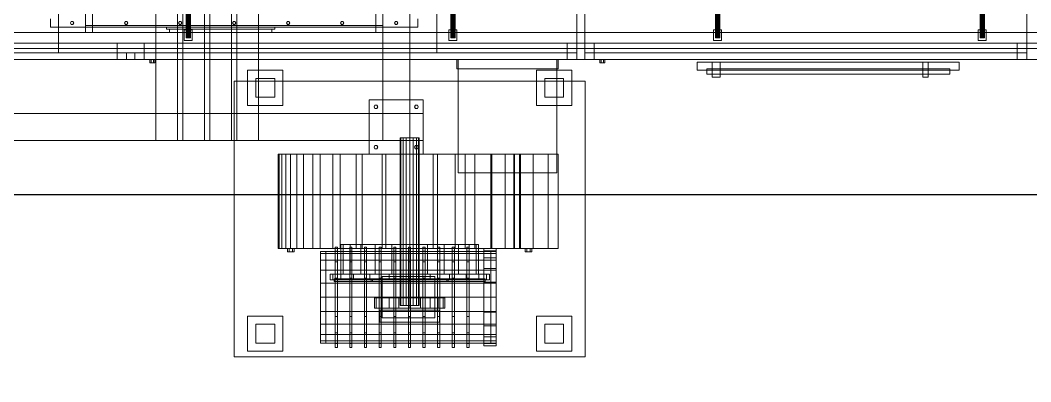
# Model space of a CAD drawing. Header units: millimetres. Extents: x -191664 to 191490, y -197311 to 10263.
# Drawn here: x 2362 to 6105, y -133293 to -131955 of the extents above; entities that cross this region are included whole.
import ezdxf

# ---------------------------------------------------------------- set-up
doc = ezdxf.new("R2010")
doc.units = ezdxf.units.MM
for name, color, linetype, lineweight in [('COTAS_O', 1, 'Continuous', 0), ('DET_secador_superior', 7, 'Continuous', 0), ('R15_COTAS_TRANSPORTE_P', 1, 'Continuous', 0)]:
    doc.layers.add(name, color=color, linetype=linetype, lineweight=lineweight)
doc.dimstyles.new('PLANTA_20', dxfattribs={"dimtxt": 50, "dimasz": 30, "dimexe": 30, "dimexo": 16, "dimgap": 20, "dimtad": 1, "dimtih": 1, "dimtoh": 1, "dimdec": 1, "dimzin": 0, "dimdsep": 46, "dimcen": 0.09, "dimadec": 0, "dimazin": 0, "dimtfac": 1, "dimtdec": 4, "dimtofl": 0, "dimtmove": 0, "dimatfit": 3, "dimfxl": 1, "dimtolj": 1, "dimtzin": 0, "dimarcsym": 0})

# ---------------------------------------------------------------- blocks, each defined once
blk = doc.blocks.new('*D93')
at = {"layer": 'COTAS_O', "color": 0, "lineweight": -2, "transparency": 16777216}
for p, q in [((1104.7, -132116), (1104.7, -132630)), ((21104.7, -132116), (21104.7, -132630)), ((1134.7, -132600), (21074.7, -132600))]:
    blk.add_line(p, q, dxfattribs=at)
at = {"layer": 'COTAS_O', "color": 0, "transparency": 16777216}
for points in [[(1134.7, -132595), (1134.7, -132605), (1104.7, -132600)], [(21074.7, -132595), (21074.7, -132605), (21104.7, -132600)]]:
    blk.add_solid(points, dxfattribs=at)
at = {"layer": 'Defpoints', "color": 0, "transparency": 16777216}
for p in [(1104.7, -132100), (21104.7, -132100), (21104.7, -132600)]:
    blk.add_point(p, dxfattribs=at)
blk = doc.blocks.new('*D133')
at = {"layer": 'Defpoints', "color": 0, "transparency": 16777216}
for p in [(439.7, -194148), (217.9, -194406.1), (-500, -194490), (-500, -194490), (500, -194490)]:
    blk.add_point(p, dxfattribs=at)
at = {"layer": 'R15_COTAS_TRANSPORTE_P', "color": 0, "lineweight": -2, "transparency": 16777216}
blk.add_arc((-500, -194490), 722.8, 2.3783, 17.6217, dxfattribs=at)
at = {"layer": 'R15_COTAS_TRANSPORTE_P', "color": 0, "transparency": 16777216}
for points in [[(184.1, -194272.8), (193.6, -194269.6), (179.2, -194242.8)], [(227.1, -194459.9), (217.2, -194460.1), (222.8, -194490)]]:
    blk.add_solid(points, dxfattribs=at)

msp = doc.modelspace()

# ---------------------------------------------------------------- linework, layer by layer
at = {"layer": 'DET_secador_superior', "color": 253, "true_color": 0xa6b3ba}
for p, q in [((2864.71, -132400), (2864.71, -129000)), ((2944.71, -129000), (2944.71, -132400)), ((2964.71, -132400), (2964.71, -129000)), ((3044.71, -129000), (3044.71, -132400)), ((3064.71, -132400), (3064.71, -129000)), ((3144.71, -129000), (3144.71, -132400)), ((3164.71, -132400), (3164.71, -129000)), ((3244.71, -129000), (3244.71, -132400)), ((3704.71, -132400), (3704.71, -129000)), ((3804.71, -129000), (3804.71, -132400)), ((2604.71, -132000), (2604.71, -129400)), ((2629.71, -129400), (2629.71, -132000)), ((3679.71, -132000), (3679.71, -129400)), ((3704.71, -129400), (3704.71, -132000)), ((2604.71, -132000), (2604.71, -131975)), ((2604.71, -131975), (3704.71, -131975)), ((3704.71, -131975), (3704.71, -132000)), ((3704.71, -132000), (2604.71, -132000)), ((2629.71, -132000), (2604.71, -132000)), ((3704.71, -132000), (3679.71, -132000)), ((3654.71, -132450), (3654.71, -132250)), ((3654.71, -132250), (3854.71, -132250)), ((3854.71, -132250), (3854.71, -132450)), ((354.71, -132300), (3854.71, -132300)), ((3704.71, -132400), (3704.71, -132300)), ((3704.71, -132300), (3804.71, -132300)), ((3804.71, -132300), (3804.71, -132400)), ((3854.71, -132300), (3854.71, -132400)), ((3854.71, -132400), (354.71, -132400)), ((2944.71, -132400), (2864.71, -132400)), ((3044.71, -132400), (2964.71, -132400)), ((3144.71, -132400), (3064.71, -132400)), ((3244.71, -132400), (3164.71, -132400)), ((3804.71, -132400), (3704.71, -132400)), ((3854.71, -132450), (3654.71, -132450))]:
    msp.add_line(p, q, dxfattribs=at)
at = {"layer": 'DET_secador_superior', "color": 253, "true_color": 0xaab5b9}
for p, q in [((2504.71, -129325), (2504.71, -132075)), ((2504.71, -132075), (1119.71, -132075))]:
    msp.add_line(p, q, dxfattribs=at)
at = {"layer": 'DET_secador_superior', "color": 9, "true_color": 0xb8c6c1}
for p, q in [((3904.71, -132075), (3904.71, -129325)), ((4423.05, -129325), (4423.05, -132075)), ((4453.05, -132075), (4453.05, -129325)), ((6089.71, -129325), (6089.71, -132075)), ((2504.71, -132075), (2504.71, -131950)), ((3904.71, -131950), (3904.71, -132075)), ((20854.71, -132100), (1104.71, -132100)), ((3904.71, -132075), (2504.71, -132075)), ((4423.05, -132075), (3904.71, -132075)), ((4904.71, -132155), (4904.71, -132135)), ((4904.71, -132135), (5804.71, -132135)), ((5804.71, -132135), (5804.71, -132155)), ((5804.71, -132155), (4904.71, -132155))]:
    msp.add_line(p, q, dxfattribs=at)
at = {"layer": 'DET_secador_superior', "color": 253, "true_color": 0xa4b0b5}
for p, q in [((2976.71, -129380), (2976.71, -132020)), ((2976.98, -129380), (2976.98, -132020)), ((2977.78, -129380), (2977.78, -132020)), ((2979.06, -129380), (2979.06, -132020)), ((2980.71, -129380), (2980.71, -132020)), ((2982.64, -129380), (2982.64, -132020)), ((2984.71, -129380), (2984.71, -132020)), ((2986.78, -129380), (2986.78, -132020)), ((2988.71, -129380), (2988.71, -132020)), ((2990.37, -129380), (2990.37, -132020)), ((2991.64, -129380), (2991.64, -132020)), ((2992.44, -129380), (2992.44, -132020)), ((2992.71, -132020), (2992.71, -129380)), ((3956.71, -129380), (3956.71, -132020)), ((3956.98, -129380), (3956.98, -132020)), ((3957.78, -129380), (3957.78, -132020)), ((3959.06, -129380), (3959.06, -132020)), ((3960.71, -129380), (3960.71, -132020)), ((3962.64, -129380), (3962.64, -132020)), ((3964.71, -129380), (3964.71, -132020)), ((3966.78, -129380), (3966.78, -132020)), ((3968.71, -129380), (3968.71, -132020)), ((3970.37, -129380), (3970.37, -132020)), ((3971.64, -129380), (3971.64, -132020)), ((3972.44, -129380), (3972.44, -132020)), ((3972.71, -132020), (3972.71, -129380)), ((4936.71, -129380), (4936.71, -132020)), ((4936.98, -129380), (4936.98, -132020)), ((4937.78, -129380), (4937.78, -132020)), ((4939.06, -129380), (4939.06, -132020)), ((4940.71, -129380), (4940.71, -132020)), ((4942.64, -129380), (4942.64, -132020)), ((4944.71, -129380), (4944.71, -132020)), ((4946.78, -129380), (4946.78, -132020)), ((4948.71, -129380), (4948.71, -132020)), ((4950.37, -129380), (4950.37, -132020)), ((4951.64, -129380), (4951.64, -132020)), ((4952.44, -129380), (4952.44, -132020)), ((4952.71, -132020), (4952.71, -129380)), ((5916.71, -129380), (5916.71, -132020)), ((5916.98, -129380), (5916.98, -132020)), ((5917.78, -129380), (5917.78, -132020)), ((5919.06, -129380), (5919.06, -132020)), ((5920.71, -129380), (5920.71, -132020)), ((5922.64, -129380), (5922.64, -132020)), ((5924.71, -129380), (5924.71, -132020)), ((5926.78, -129380), (5926.78, -132020)), ((5928.71, -129380), (5928.71, -132020)), ((5930.37, -129380), (5930.37, -132020)), ((5931.64, -129380), (5931.64, -132020)), ((5932.44, -129380), (5932.44, -132020)), ((5932.71, -132020), (5932.71, -129380)), ((2976.98, -132020), (2976.71, -132020)), ((2977.78, -132020), (2976.98, -132020)), ((2979.06, -132020), (2977.78, -132020)), ((2980.71, -132020), (2979.06, -132020)), ((2982.64, -132020), (2980.71, -132020)), ((2984.71, -132020), (2982.64, -132020)), ((2986.78, -132020), (2984.71, -132020)), ((2988.71, -132020), (2986.78, -132020)), ((2990.37, -132020), (2988.71, -132020)), ((2991.64, -132020), (2990.37, -132020)), ((2992.44, -132020), (2991.64, -132020)), ((2992.71, -132020), (2992.44, -132020)), ((3956.98, -132020), (3956.71, -132020)), ((3957.78, -132020), (3956.98, -132020)), ((3959.06, -132020), (3957.78, -132020)), ((3960.71, -132020), (3959.06, -132020)), ((3962.64, -132020), (3960.71, -132020)), ((3964.71, -132020), (3962.64, -132020)), ((3966.78, -132020), (3964.71, -132020)), ((3968.71, -132020), (3966.78, -132020)), ((3970.37, -132020), (3968.71, -132020)), ((3971.64, -132020), (3970.37, -132020)), ((3972.44, -132020), (3971.64, -132020)), ((3972.71, -132020), (3972.44, -132020)), ((4936.98, -132020), (4936.71, -132020)), ((4937.78, -132020), (4936.98, -132020)), ((4939.06, -132020), (4937.78, -132020)), ((4940.71, -132020), (4939.06, -132020)), ((4942.64, -132020), (4940.71, -132020)), ((4944.71, -132020), (4942.64, -132020)), ((4946.78, -132020), (4944.71, -132020)), ((4948.71, -132020), (4946.78, -132020)), ((4950.37, -132020), (4948.71, -132020)), ((4951.64, -132020), (4950.37, -132020)), ((4952.44, -132020), (4951.64, -132020)), ((4952.71, -132020), (4952.44, -132020)), ((5916.98, -132020), (5916.71, -132020)), ((5917.78, -132020), (5916.98, -132020)), ((5919.06, -132020), (5917.78, -132020)), ((5920.71, -132020), (5919.06, -132020)), ((5922.64, -132020), (5920.71, -132020)), ((5924.71, -132020), (5922.64, -132020)), ((5926.78, -132020), (5924.71, -132020)), ((5928.71, -132020), (5926.78, -132020)), ((5930.37, -132020), (5928.71, -132020)), ((5931.64, -132020), (5930.37, -132020)), ((5932.44, -132020), (5931.64, -132020)), ((5932.71, -132020), (5932.44, -132020))]:
    msp.add_line(p, q, dxfattribs=at)
at = {"layer": 'DET_secador_superior', "color": 8, "true_color": 0x617680}
for p, q in [((2474.71, -131980), (2474.71, -131950)), ((3834.71, -131950), (3834.71, -131980)), ((3834.71, -131980), (2474.71, -131980)), ((2904.71, -131988), (2904.71, -131980)), ((2904.71, -131980), (3304.71, -131980)), ((3304.71, -131988), (2904.71, -131988)), ((2969.71, -132030), (2969.71, -131990)), ((2969.71, -131990), (2999.71, -131990)), ((2999.71, -131990), (2999.71, -132030)), ((3304.71, -131980), (3304.71, -131988)), ((3949.71, -132030), (3949.71, -131990)), ((3949.71, -131990), (3979.71, -131990)), ((3979.71, -131990), (3979.71, -132030)), ((4929.71, -132030), (4929.71, -131990)), ((4929.71, -131990), (4959.71, -131990)), ((4959.71, -131990), (4959.71, -132030)), ((5909.71, -132030), (5909.71, -131990)), ((5909.71, -131990), (5939.71, -131990)), ((5939.71, -131990), (5939.71, -132030)), ((1454.71, -132000), (20754.71, -132000)), ((20754.71, -132040), (1454.71, -132040)), ((2999.71, -132030), (2969.71, -132030)), ((3979.71, -132030), (3949.71, -132030)), ((4959.71, -132030), (4929.71, -132030)), ((5939.71, -132030), (5909.71, -132030))]:
    msp.add_line(p, q, dxfattribs=at)
at = {"layer": 'DET_secador_superior', "color": 9, "true_color": 0xbcc6c9}
for p, q in [((2548.71, -131965), (2551.71, -131959.8)), ((2551.71, -131970.2), (2548.71, -131965)), ((2551.71, -131959.8), (2557.71, -131959.8)), ((2557.71, -131970.2), (2551.71, -131970.2)), ((2557.71, -131959.8), (2560.71, -131965)), ((2560.71, -131965), (2557.71, -131970.2)), ((2748.71, -131965), (2751.71, -131959.8)), ((2751.71, -131970.2), (2748.71, -131965)), ((2751.71, -131959.8), (2757.71, -131959.8)), ((2757.71, -131970.2), (2751.71, -131970.2)), ((2757.71, -131959.8), (2760.71, -131965)), ((2760.71, -131965), (2757.71, -131970.2)), ((2948.71, -131965), (2951.71, -131959.8)), ((2951.71, -131970.2), (2948.71, -131965)), ((2951.71, -131959.8), (2957.71, -131959.8)), ((2957.71, -131970.2), (2951.71, -131970.2)), ((2957.71, -131959.8), (2960.71, -131965)), ((2960.71, -131965), (2957.71, -131970.2)), ((3148.71, -131965), (3151.71, -131959.8)), ((3151.71, -131970.2), (3148.71, -131965)), ((3151.71, -131959.8), (3157.71, -131959.8)), ((3157.71, -131970.2), (3151.71, -131970.2)), ((3157.71, -131959.8), (3160.71, -131965)), ((3160.71, -131965), (3157.71, -131970.2)), ((3348.71, -131965), (3351.71, -131959.8)), ((3351.71, -131970.2), (3348.71, -131965)), ((3351.71, -131959.8), (3357.71, -131959.8)), ((3357.71, -131970.2), (3351.71, -131970.2)), ((3357.71, -131959.8), (3360.71, -131965)), ((3360.71, -131965), (3357.71, -131970.2)), ((3548.71, -131965), (3551.71, -131959.8)), ((3551.71, -131970.2), (3548.71, -131965)), ((3551.71, -131959.8), (3557.71, -131959.8)), ((3557.71, -131970.2), (3551.71, -131970.2)), ((3557.71, -131959.8), (3560.71, -131965)), ((3560.71, -131965), (3557.71, -131970.2)), ((3748.71, -131965), (3751.71, -131959.8)), ((3751.71, -131970.2), (3748.71, -131965)), ((3751.71, -131959.8), (3757.71, -131959.8)), ((3757.71, -131970.2), (3751.71, -131970.2)), ((3757.71, -131959.8), (3760.71, -131965)), ((3760.71, -131965), (3757.71, -131970.2))]:
    msp.add_line(p, q, dxfattribs=at)
at = {"layer": 'DET_secador_superior', "color": 252, "true_color": 0x7d929d}
for p, q in [((2914.71, -132000), (2914.71, -131988)), ((2914.71, -131988), (3294.71, -131988)), ((3294.71, -131988), (3294.71, -132000)), ((3294.71, -132000), (2914.71, -132000))]:
    msp.add_line(p, q, dxfattribs=at)
at = {"layer": 'DET_secador_superior', "color": 251, "true_color": 0x536a64}
for p, q in [((1104.71, -132040), (21104.71, -132040)), ((1104.71, -132060), (21104.71, -132060)), ((2721.38, -132100), (2721.38, -132040)), ((2721.38, -132040), (2821.38, -132040)), ((2821.38, -132040), (2821.38, -132100)), ((4388.05, -132100), (4388.05, -132040)), ((4388.05, -132040), (4488.05, -132040)), ((4488.05, -132040), (4488.05, -132100)), ((6054.71, -132100), (6054.71, -132040)), ((6054.71, -132040), (6154.71, -132040)), ((21104.71, -132100), (1104.71, -132100)), ((2821.38, -132100), (2721.38, -132100)), ((4488.05, -132100), (4388.05, -132100)), ((6154.71, -132100), (6054.71, -132100)), ((4869.71, -132140), (4869.71, -132110)), ((4869.71, -132110), (5839.71, -132110)), ((5839.71, -132140), (4869.71, -132140)), ((5839.71, -132110), (5839.71, -132140)), ((3234.71, -132240), (3234.71, -132170)), ((3234.71, -132170), (3304.71, -132170)), ((3304.71, -132170), (3304.71, -132240)), ((4304.71, -132240), (4304.71, -132170)), ((4304.71, -132170), (4374.71, -132170)), ((4374.71, -132170), (4374.71, -132240)), ((3154.71, -133200), (3154.71, -132180)), ((3154.71, -132180), (4454.71, -132180)), ((4454.71, -132180), (4454.71, -133200)), ((3304.71, -132240), (3234.71, -132240)), ((4374.71, -132240), (4304.71, -132240)), ((3331.4, -132450), (3317.29, -132450)), ((3317.29, -132450), (3321.91, -132450)), ((3317.29, -132800), (3317.29, -132450)), ((3321.91, -132450), (3345.45, -132450)), ((3321.91, -132800), (3321.91, -132450)), ((3363.34, -132450), (3331.4, -132450)), ((3331.4, -132800), (3331.4, -132450)), ((3345.45, -132450), (3387.37, -132450)), ((3345.45, -132800), (3345.45, -132450)), ((3411.51, -132450), (3363.34, -132450)), ((3363.34, -132800), (3363.34, -132450)), ((3387.37, -132450), (3446.37, -132450)), ((3387.37, -132800), (3387.37, -132450)), ((3473.74, -132450), (3411.51, -132450)), ((3411.51, -132800), (3411.51, -132450)), ((3446.37, -132450), (3520.48, -132450)), ((3446.37, -132800), (3446.37, -132450)), ((3547.36, -132450), (3473.74, -132450)), ((3473.74, -132800), (3473.74, -132450)), ((3520.48, -132450), (3607.07, -132450)), ((3520.48, -132800), (3520.48, -132450)), ((3629.29, -132450), (3547.36, -132450)), ((3547.36, -132800), (3547.36, -132450)), ((3607.07, -132450), (3703.01, -132450)), ((3607.07, -132800), (3607.07, -132450)), ((3716.23, -132450), (3629.29, -132450)), ((3629.29, -132800), (3629.29, -132450)), ((3703.01, -132450), (3804.71, -132450)), ((3703.01, -132800), (3703.01, -132450)), ((3804.71, -132450), (3716.23, -132450)), ((3716.23, -132800), (3716.23, -132450)), ((3891.31, -132450), (3804.71, -132450)), ((3804.71, -132450), (3908.3, -132450)), ((3804.71, -132800), (3804.71, -132450)), ((3972.72, -132450), (3891.31, -132450)), ((3891.31, -132800), (3891.31, -132450)), ((3908.3, -132450), (4009.76, -132450)), ((3908.3, -132800), (3908.3, -132450)), ((4045.94, -132450), (3972.72, -132450)), ((3972.72, -132800), (3972.72, -132450)), ((4009.76, -132450), (4105.08, -132450)), ((4009.76, -132800), (4009.76, -132450)), ((4108.31, -132450), (4045.94, -132450)), ((4045.94, -132800), (4045.94, -132450)), ((4105.08, -132450), (4190.43, -132450)), ((4105.08, -132800), (4105.08, -132450)), ((4157.68, -132450), (4108.31, -132450)), ((4108.31, -132800), (4108.31, -132450)), ((4192.44, -132450), (4157.68, -132450)), ((4157.68, -132800), (4157.68, -132450)), ((4190.43, -132450), (4262.29, -132450)), ((4190.43, -132800), (4190.43, -132450)), ((4211.58, -132450), (4192.44, -132450)), ((4192.44, -132800), (4192.44, -132450)), ((4214.71, -132450), (4211.58, -132450)), ((4211.58, -132800), (4211.58, -132450)), ((4353.95, -132450), (4214.71, -132450)), ((4214.71, -132450), (4214.71, -132800)), ((4262.29, -132450), (4317.61, -132450)), ((4262.29, -132800), (4262.29, -132450)), ((4317.61, -132450), (4353.95, -132450)), ((4317.61, -132800), (4317.61, -132450)), ((4353.95, -132800), (4353.95, -132450)), ((3321.91, -132800), (3317.29, -132800)), ((3317.29, -132800), (3331.4, -132800)), ((3345.45, -132800), (3321.91, -132800)), ((3331.4, -132800), (3363.34, -132800)), ((3387.37, -132800), (3345.45, -132800)), ((3363.34, -132800), (3411.51, -132800)), ((3446.37, -132800), (3387.37, -132800)), ((3411.51, -132800), (3473.74, -132800)), ((3520.48, -132800), (3446.37, -132800)), ((3473.74, -132800), (3547.36, -132800)), ((3494.71, -133150), (3494.71, -132810)), ((3494.71, -132810), (4104.71, -132810)), ((3607.07, -132800), (3520.48, -132800)), ((3547.36, -132800), (3629.29, -132800)), ((3703.01, -132800), (3607.07, -132800)), ((3629.29, -132800), (3716.23, -132800)), ((3804.71, -132800), (3703.01, -132800)), ((3716.23, -132800), (3804.71, -132800)), ((3908.3, -132800), (3804.71, -132800)), ((3804.71, -132800), (3891.31, -132800)), ((3891.31, -132800), (3972.72, -132800)), ((4009.76, -132800), (3908.3, -132800)), ((3972.72, -132800), (4045.94, -132800)), ((4105.08, -132800), (4009.76, -132800)), ((4045.94, -132800), (4108.31, -132800)), ((4104.71, -132810), (4104.71, -133150)), ((4190.43, -132800), (4105.08, -132800)), ((4108.31, -132800), (4157.68, -132800)), ((4157.68, -132800), (4192.44, -132800)), ((4262.29, -132800), (4190.43, -132800)), ((4192.44, -132800), (4211.58, -132800)), ((4211.58, -132800), (4214.71, -132800)), ((4214.71, -132800), (4353.95, -132800)), ((4317.61, -132800), (4262.29, -132800)), ((4353.95, -132800), (4317.61, -132800)), ((3234.71, -133150), (3234.71, -133080)), ((3234.71, -133080), (3304.71, -133080)), ((3304.71, -133080), (3304.71, -133150)), ((4304.71, -133150), (4304.71, -133080)), ((4304.71, -133080), (4374.71, -133080)), ((4374.71, -133080), (4374.71, -133150)), ((3304.71, -133150), (3234.71, -133150)), ((4104.71, -133150), (3494.71, -133150)), ((4374.71, -133150), (4304.71, -133150)), ((4454.71, -133200), (3154.71, -133200))]:
    msp.add_line(p, q, dxfattribs=at)
at = {"layer": 'DET_secador_superior', "color": 254, "true_color": 0xd8e0dc}
for p, q in [((1119.71, -132075), (2756.38, -132075)), ((2756.38, -132100), (1119.71, -132100)), ((2756.38, -132075), (2756.38, -132100)), ((2786.38, -132100), (2786.38, -132075)), ((2786.38, -132075), (4423.05, -132075)), ((4423.05, -132100), (2786.38, -132100)), ((3984.71, -132520), (3984.71, -132100)), ((3984.71, -132100), (4349.71, -132100)), ((4349.71, -132100), (4349.71, -132520)), ((4423.05, -132075), (4423.05, -132100)), ((4453.05, -132100), (4453.05, -132075)), ((4453.05, -132075), (6089.71, -132075)), ((6089.71, -132100), (4453.05, -132100)), ((6089.71, -132075), (6089.71, -132100)), ((4349.71, -132520), (3984.71, -132520))]:
    msp.add_line(p, q, dxfattribs=at)
at = {"layer": 'DET_secador_superior', "color": 43, "true_color": 0xe7bf45}
for p, q in [((2846.88, -132100), (2842.38, -132100)), ((2842.38, -132112), (2842.38, -132100)), ((2855.88, -132100), (2846.88, -132100)), ((2846.88, -132112), (2846.88, -132100)), ((2860.38, -132100), (2855.88, -132100)), ((2855.88, -132112), (2855.88, -132100)), ((2860.38, -132100), (2860.38, -132112)), ((4513.55, -132100), (4509.05, -132100)), ((4509.05, -132112), (4509.05, -132100)), ((4522.55, -132100), (4513.55, -132100)), ((4513.55, -132112), (4513.55, -132100)), ((4527.05, -132100), (4522.55, -132100)), ((4522.55, -132112), (4522.55, -132100)), ((4527.05, -132100), (4527.05, -132112)), ((2846.88, -132112), (2842.38, -132112)), ((2855.88, -132112), (2846.88, -132112)), ((2855.88, -132112), (2860.38, -132112)), ((4513.55, -132112), (4509.05, -132112)), ((4522.55, -132112), (4513.55, -132112)), ((4522.55, -132112), (4527.05, -132112)), ((3772.38, -132390), (3769.71, -132390)), ((3769.71, -133010), (3769.71, -132390)), ((3779.96, -132390), (3772.38, -132390)), ((3772.38, -133010), (3772.38, -132390)), ((3791.32, -132390), (3779.96, -132390)), ((3779.96, -133010), (3779.96, -132390)), ((3804.71, -132390), (3791.32, -132390)), ((3791.32, -133010), (3791.32, -132390)), ((3818.11, -132390), (3804.71, -132390)), ((3804.71, -133010), (3804.71, -132390)), ((3829.46, -132390), (3818.11, -132390)), ((3818.11, -133010), (3818.11, -132390)), ((3837.05, -132390), (3829.46, -132390)), ((3829.46, -133010), (3829.46, -132390)), ((3839.71, -132390), (3837.05, -132390)), ((3837.05, -133010), (3837.05, -132390)), ((3839.71, -132390), (3839.71, -133010)), ((3358.71, -132800), (3352.71, -132800)), ((3352.71, -132812), (3352.71, -132800)), ((3358.71, -132812), (3352.71, -132812)), ((3370.71, -132800), (3358.71, -132800)), ((3358.71, -132812), (3358.71, -132800)), ((3370.71, -132812), (3358.71, -132812)), ((3376.71, -132800), (3370.71, -132800)), ((3370.71, -132812), (3370.71, -132800)), ((3370.71, -132812), (3376.71, -132812)), ((3376.71, -132800), (3376.71, -132812)), ((4238.71, -132800), (4232.71, -132800)), ((4232.71, -132812), (4232.71, -132800)), ((4238.71, -132812), (4232.71, -132812)), ((4250.71, -132800), (4238.71, -132800)), ((4238.71, -132812), (4238.71, -132800)), ((4250.71, -132812), (4238.71, -132812)), ((4256.71, -132800), (4250.71, -132800)), ((4250.71, -132812), (4250.71, -132800)), ((4250.71, -132812), (4256.71, -132812)), ((4256.71, -132800), (4256.71, -132812)), ((3772.38, -133010), (3769.71, -133010)), ((3779.96, -133010), (3772.38, -133010)), ((3791.32, -133010), (3779.96, -133010)), ((3804.71, -133010), (3791.32, -133010)), ((3818.11, -133010), (3804.71, -133010)), ((3829.46, -133010), (3818.11, -133010)), ((3837.05, -133010), (3829.46, -133010)), ((3837.05, -133010), (3839.71, -133010))]:
    msp.add_line(p, q, dxfattribs=at)
at = {"layer": 'DET_secador_superior', "color": 252, "true_color": 0x798e91}
for p, q in [((3979.71, -132135), (3979.71, -132100)), ((3979.71, -132100), (4354.71, -132100)), ((4354.71, -132100), (4354.71, -132135)), ((3204.71, -132270), (3204.71, -132140)), ((3204.71, -132140), (3334.71, -132140)), ((3334.71, -132140), (3334.71, -132270)), ((4354.71, -132135), (3979.71, -132135)), ((4274.71, -132270), (4274.71, -132140)), ((4274.71, -132140), (4404.71, -132140)), ((4404.71, -132140), (4404.71, -132270)), ((4924.71, -132165), (4924.71, -132110)), ((4924.71, -132110), (4954.71, -132110)), ((4954.71, -132110), (4954.71, -132165)), ((4954.71, -132165), (4924.71, -132165)), ((3334.71, -132270), (3204.71, -132270)), ((4404.71, -132270), (4274.71, -132270)), ((3558.4, -132785), (3549.71, -132785)), ((3549.71, -132895), (3549.71, -132785)), ((3583.88, -132785), (3558.4, -132785)), ((3558.4, -132895), (3558.4, -132785)), ((3624.4, -132785), (3583.88, -132785)), ((3583.88, -132895), (3583.88, -132785)), ((3677.21, -132785), (3624.4, -132785)), ((3624.4, -132895), (3624.4, -132785)), ((3738.71, -132785), (3677.21, -132785)), ((3677.21, -132895), (3677.21, -132785)), ((3804.71, -132785), (3738.71, -132785)), ((3738.71, -132895), (3738.71, -132785)), ((3870.71, -132785), (3804.71, -132785)), ((3804.71, -132895), (3804.71, -132785)), ((3932.21, -132785), (3870.71, -132785)), ((3870.71, -132895), (3870.71, -132785)), ((3985.02, -132785), (3932.21, -132785)), ((3932.21, -132895), (3932.21, -132785)), ((4025.55, -132785), (3985.02, -132785)), ((3985.02, -132895), (3985.02, -132785)), ((4051.02, -132785), (4025.55, -132785)), ((4025.55, -132895), (4025.55, -132785)), ((4059.71, -132785), (4051.02, -132785)), ((4051.02, -132895), (4051.02, -132785)), ((4059.71, -132785), (4059.71, -132895)), ((3524.71, -132922), (3524.71, -132912)), ((3804.71, -132912), (3524.71, -132912)), ((3524.71, -132922), (3804.71, -132922)), ((3558.4, -132895), (3549.71, -132895)), ((3583.88, -132895), (3558.4, -132895)), ((3624.4, -132895), (3583.88, -132895)), ((3677.21, -132895), (3624.4, -132895)), ((3667.31, -132912), (3662.11, -132912)), ((3662.11, -132912), (3662.11, -132922)), ((3802.11, -132912), (3662.11, -132912)), ((3662.11, -132922), (3667.31, -132922)), ((3802.11, -132922), (3662.11, -132922)), ((3667.31, -132922), (3667.31, -132912)), ((3807.31, -132912), (3667.31, -132912)), ((3667.31, -132922), (3807.31, -132922)), ((3738.71, -132895), (3677.21, -132895)), ((3804.71, -132895), (3738.71, -132895)), ((3802.11, -132912), (3807.31, -132912)), ((3802.11, -132922), (3802.11, -132912)), ((3942.11, -132912), (3802.11, -132912)), ((3807.31, -132922), (3802.11, -132922)), ((3802.11, -132922), (3942.11, -132922)), ((3870.71, -132895), (3804.71, -132895)), ((3804.71, -132912), (3804.71, -132922)), ((4084.71, -132912), (3804.71, -132912)), ((3804.71, -132922), (4084.71, -132922)), ((3807.31, -132912), (3807.31, -132922)), ((3807.31, -132912), (3947.31, -132912)), ((3807.31, -132922), (3947.31, -132922)), ((3932.21, -132895), (3870.71, -132895)), ((3985.02, -132895), (3932.21, -132895)), ((3942.11, -132912), (3942.11, -132922)), ((3947.31, -132912), (3942.11, -132912)), ((3942.11, -132922), (3947.31, -132922)), ((3947.31, -132922), (3947.31, -132912)), ((4025.55, -132895), (3985.02, -132895)), ((4051.02, -132895), (4025.55, -132895)), ((4051.02, -132895), (4059.71, -132895)), ((4084.71, -132912), (4084.71, -132922)), ((3204.71, -133180), (3204.71, -133050)), ((3204.71, -133050), (3334.71, -133050)), ((3334.71, -133050), (3334.71, -133180)), ((4274.71, -133180), (4274.71, -133050)), ((4274.71, -133050), (4404.71, -133050)), ((4404.71, -133050), (4404.71, -133180)), ((3334.71, -133180), (3204.71, -133180)), ((4404.71, -133180), (4274.71, -133180))]:
    msp.add_line(p, q, dxfattribs=at)
at = {"layer": 'DET_secador_superior', "color": 129, "true_color": 0x304542}
for p, q in [((5704.71, -132165), (5704.71, -132110)), ((5704.71, -132110), (5724.71, -132110)), ((5724.71, -132110), (5724.71, -132165)), ((5724.71, -132165), (5704.71, -132165)), ((4079.71, -132808.62), (4079.71, -132799.8)), ((4124.71, -132799.8), (4079.71, -132799.8)), ((4079.71, -132808.62), (4079.71, -132834.22)), ((4079.71, -132808.62), (4124.71, -132808.62)), ((4124.71, -132799.8), (4124.71, -132808.62)), ((4124.71, -132808.62), (4124.71, -132834.22)), ((4079.71, -132834.22), (4079.71, -132874.08)), ((4079.71, -132834.22), (4124.71, -132834.22)), ((4124.71, -132834.22), (4124.71, -132874.08)), ((4079.71, -132874.08), (4079.71, -132924.32)), ((4079.71, -132874.08), (4124.71, -132874.08)), ((4124.71, -132874.08), (4124.71, -132924.32)), ((3519.76, -132895), (3509.71, -132895)), ((3509.71, -132915), (3509.71, -132895)), ((3519.76, -132915), (3509.71, -132915)), ((3549.23, -132895), (3519.76, -132895)), ((3519.76, -132915), (3519.76, -132895)), ((3549.23, -132915), (3519.76, -132915)), ((3596.12, -132895), (3549.23, -132895)), ((3549.23, -132915), (3549.23, -132895)), ((3596.12, -132915), (3549.23, -132915)), ((3657.21, -132895), (3596.12, -132895)), ((3596.12, -132915), (3596.12, -132895)), ((3657.21, -132915), (3596.12, -132915)), ((3728.36, -132895), (3657.21, -132895)), ((3657.21, -132915), (3657.21, -132895)), ((3728.36, -132915), (3657.21, -132915)), ((3804.71, -132895), (3728.36, -132895)), ((3728.36, -132915), (3728.36, -132895)), ((3804.71, -132915), (3728.36, -132915)), ((3881.06, -132895), (3804.71, -132895)), ((3804.71, -132915), (3804.71, -132895)), ((3881.06, -132915), (3804.71, -132915)), ((3952.21, -132895), (3881.06, -132895)), ((3881.06, -132915), (3881.06, -132895)), ((3952.21, -132915), (3881.06, -132915)), ((4013.31, -132895), (3952.21, -132895)), ((3952.21, -132915), (3952.21, -132895)), ((4013.31, -132915), (3952.21, -132915)), ((4060.19, -132895), (4013.31, -132895)), ((4013.31, -132915), (4013.31, -132895)), ((4060.19, -132915), (4013.31, -132915)), ((4089.66, -132895), (4060.19, -132895)), ((4060.19, -132915), (4060.19, -132895)), ((4089.66, -132915), (4060.19, -132915)), ((4079.71, -132924.32), (4079.71, -132980)), ((4079.71, -132924.32), (4124.71, -132924.32)), ((4099.71, -132895), (4089.66, -132895)), ((4089.66, -132915), (4089.66, -132895)), ((4089.66, -132915), (4099.71, -132915)), ((4099.71, -132895), (4099.71, -132915)), ((4124.71, -132924.32), (4124.71, -132980)), ((3681.07, -132982), (3674.71, -132982)), ((3674.71, -133020), (3674.71, -132982)), ((3699.54, -132982), (3681.07, -132982)), ((3681.07, -133020), (3681.07, -132982)), ((3728.3, -132982), (3699.54, -132982)), ((3699.54, -133020), (3699.54, -132982)), ((3764.54, -132982), (3728.3, -132982)), ((3728.3, -133020), (3728.3, -132982)), ((3804.71, -132982), (3764.54, -132982)), ((3764.54, -133020), (3764.54, -132982)), ((3844.88, -132982), (3804.71, -132982)), ((3804.71, -133020), (3804.71, -132982)), ((3881.12, -132982), (3844.88, -132982)), ((3844.88, -133020), (3844.88, -132982)), ((3909.88, -132982), (3881.12, -132982)), ((3881.12, -133020), (3881.12, -132982)), ((3928.35, -132982), (3909.88, -132982)), ((3909.88, -133020), (3909.88, -132982)), ((3934.71, -132982), (3928.35, -132982)), ((3928.35, -133020), (3928.35, -132982)), ((3934.71, -132982), (3934.71, -133020)), ((4079.71, -132980), (4079.71, -133035.68)), ((4079.71, -132980), (4124.71, -132980)), ((4124.71, -132980), (4124.71, -133035.68)), ((3681.07, -133020), (3674.71, -133020)), ((3699.54, -133020), (3681.07, -133020)), ((3728.3, -133020), (3699.54, -133020)), ((3764.54, -133020), (3728.3, -133020)), ((3804.71, -133020), (3764.54, -133020)), ((3844.88, -133020), (3804.71, -133020)), ((3881.12, -133020), (3844.88, -133020)), ((3909.88, -133020), (3881.12, -133020)), ((3928.35, -133020), (3909.88, -133020)), ((3928.35, -133020), (3934.71, -133020)), ((4079.71, -133035.68), (4079.71, -133085.92)), ((4079.71, -133035.68), (4124.71, -133035.68)), ((4124.71, -133035.68), (4124.71, -133085.92)), ((4079.71, -133085.92), (4079.71, -133125.78)), ((4079.71, -133085.92), (4124.71, -133085.92)), ((4124.71, -133085.92), (4124.71, -133125.78)), ((4079.71, -133125.78), (4079.71, -133151.38)), ((4079.71, -133125.78), (4124.71, -133125.78)), ((4124.71, -133125.78), (4124.71, -133151.38)), ((4079.71, -133151.38), (4079.71, -133160.2)), ((4079.71, -133151.38), (4124.71, -133151.38)), ((4079.71, -133160.2), (4124.71, -133160.2)), ((4124.71, -133151.38), (4124.71, -133160.2))]:
    msp.add_line(p, q, dxfattribs=at)
at = {"layer": 'DET_secador_superior', "color": 9, "true_color": 0xb9c3c7}
for p, q in [((3672.71, -132275), (3676.21, -132268.94)), ((3676.21, -132281.06), (3672.71, -132275)), ((3676.21, -132268.94), (3683.21, -132268.94)), ((3683.21, -132281.06), (3676.21, -132281.06)), ((3683.21, -132268.94), (3686.71, -132275)), ((3686.71, -132275), (3683.21, -132281.06)), ((3822.71, -132275), (3826.21, -132268.94)), ((3826.21, -132281.06), (3822.71, -132275)), ((3826.21, -132268.94), (3833.21, -132268.94)), ((3833.21, -132281.06), (3826.21, -132281.06)), ((3833.21, -132268.94), (3836.71, -132275)), ((3836.71, -132275), (3833.21, -132281.06)), ((3672.71, -132425), (3676.21, -132418.94)), ((3676.21, -132431.06), (3672.71, -132425)), ((3676.21, -132418.94), (3683.21, -132418.94)), ((3683.21, -132431.06), (3676.21, -132431.06)), ((3683.21, -132418.94), (3686.71, -132425)), ((3686.71, -132425), (3683.21, -132431.06)), ((3822.71, -132425), (3826.21, -132418.94)), ((3826.21, -132431.06), (3822.71, -132425)), ((3826.21, -132418.94), (3833.21, -132418.94)), ((3833.21, -132431.06), (3826.21, -132431.06)), ((3833.21, -132418.94), (3836.71, -132425)), ((3836.71, -132425), (3833.21, -132431.06))]:
    msp.add_line(p, q, dxfattribs=at)
at = {"layer": 'DET_secador_superior', "color": 142, "true_color": 0x159eb4}
for p, q in [((3474.71, -132818.32), (3474.71, -132810)), ((4124.71, -132810), (3474.71, -132810)), ((3528.88, -132808.81), (3528.88, -132794.7)), ((3536.88, -132794.7), (3528.88, -132794.7)), ((3528.88, -132808.81), (3528.88, -132848.97)), ((3528.88, -132808.81), (3536.88, -132808.81)), ((3536.88, -132794.7), (3536.88, -132808.81)), ((3536.88, -132808.81), (3536.88, -132848.97)), ((3583.05, -132808.81), (3583.05, -132794.7)), ((3591.05, -132794.7), (3583.05, -132794.7)), ((3583.05, -132808.81), (3583.05, -132848.97)), ((3583.05, -132808.81), (3591.05, -132808.81)), ((3591.05, -132794.7), (3591.05, -132808.81)), ((3591.05, -132808.81), (3591.05, -132848.97)), ((3637.21, -132808.81), (3637.21, -132794.7)), ((3645.21, -132794.7), (3637.21, -132794.7)), ((3637.21, -132808.81), (3637.21, -132848.97)), ((3637.21, -132808.81), (3645.21, -132808.81)), ((3645.21, -132794.7), (3645.21, -132808.81)), ((3645.21, -132808.81), (3645.21, -132848.97)), ((3691.38, -132808.81), (3691.38, -132794.7)), ((3699.38, -132794.7), (3691.38, -132794.7)), ((3691.38, -132808.81), (3691.38, -132848.97)), ((3691.38, -132808.81), (3699.38, -132808.81)), ((3699.38, -132794.7), (3699.38, -132808.81)), ((3699.38, -132808.81), (3699.38, -132848.97)), ((3745.55, -132808.81), (3745.55, -132794.7)), ((3753.55, -132794.7), (3745.55, -132794.7)), ((3745.55, -132808.81), (3745.55, -132848.97)), ((3745.55, -132808.81), (3753.55, -132808.81)), ((3753.55, -132794.7), (3753.55, -132808.81)), ((3753.55, -132808.81), (3753.55, -132848.97)), ((3799.71, -132808.81), (3799.71, -132794.7)), ((3807.71, -132794.7), (3799.71, -132794.7)), ((3799.71, -132808.81), (3799.71, -132848.97)), ((3799.71, -132808.81), (3807.71, -132808.81)), ((3807.71, -132794.7), (3807.71, -132808.81)), ((3807.71, -132808.81), (3807.71, -132848.97)), ((3853.88, -132808.81), (3853.88, -132794.7)), ((3861.88, -132794.7), (3853.88, -132794.7)), ((3853.88, -132808.81), (3853.88, -132848.97)), ((3853.88, -132808.81), (3861.88, -132808.81)), ((3861.88, -132794.7), (3861.88, -132808.81)), ((3861.88, -132808.81), (3861.88, -132848.97)), ((3908.05, -132808.81), (3908.05, -132794.7)), ((3916.05, -132794.7), (3908.05, -132794.7)), ((3908.05, -132808.81), (3908.05, -132848.97)), ((3908.05, -132808.81), (3916.05, -132808.81)), ((3916.05, -132794.7), (3916.05, -132808.81)), ((3916.05, -132808.81), (3916.05, -132848.97)), ((3962.21, -132808.81), (3962.21, -132794.7)), ((3970.21, -132794.7), (3962.21, -132794.7)), ((3962.21, -132808.81), (3962.21, -132848.97)), ((3962.21, -132808.81), (3970.21, -132808.81)), ((3970.21, -132794.7), (3970.21, -132808.81)), ((3970.21, -132808.81), (3970.21, -132848.97)), ((4016.38, -132808.81), (4016.38, -132794.7)), ((4024.38, -132794.7), (4016.38, -132794.7)), ((4016.38, -132808.81), (4016.38, -132848.97)), ((4016.38, -132808.81), (4024.38, -132808.81)), ((4024.38, -132794.7), (4024.38, -132808.81)), ((4024.38, -132808.81), (4024.38, -132848.97)), ((4124.71, -132810), (4124.71, -132818.32)), ((3474.71, -132818.32), (3474.71, -132842.47)), ((3474.71, -132818.32), (4124.71, -132818.32)), ((3474.71, -132842.47), (3474.71, -132880.08)), ((3474.71, -132842.47), (4124.71, -132842.47)), ((3528.88, -132848.97), (3528.88, -132909.09)), ((3528.88, -132848.97), (3536.88, -132848.97)), ((3536.88, -132848.97), (3536.88, -132909.09)), ((3583.05, -132848.97), (3583.05, -132909.09)), ((3583.05, -132848.97), (3591.05, -132848.97)), ((3591.05, -132848.97), (3591.05, -132909.09)), ((3637.21, -132848.97), (3637.21, -132909.09)), ((3637.21, -132848.97), (3645.21, -132848.97)), ((3645.21, -132848.97), (3645.21, -132909.09)), ((3691.38, -132848.97), (3691.38, -132909.09)), ((3691.38, -132848.97), (3699.38, -132848.97)), ((3699.38, -132848.97), (3699.38, -132909.09)), ((3745.55, -132848.97), (3745.55, -132909.09)), ((3745.55, -132848.97), (3753.55, -132848.97)), ((3753.55, -132848.97), (3753.55, -132909.09)), ((3799.71, -132848.97), (3799.71, -132909.09)), ((3799.71, -132848.97), (3807.71, -132848.97)), ((3807.71, -132848.97), (3807.71, -132909.09)), ((3853.88, -132848.97), (3853.88, -132909.09)), ((3853.88, -132848.97), (3861.88, -132848.97)), ((3861.88, -132848.97), (3861.88, -132909.09)), ((3908.05, -132848.97), (3908.05, -132909.09)), ((3908.05, -132848.97), (3916.05, -132848.97)), ((3916.05, -132848.97), (3916.05, -132909.09)), ((3962.21, -132848.97), (3962.21, -132909.09)), ((3962.21, -132848.97), (3970.21, -132848.97)), ((3970.21, -132848.97), (3970.21, -132909.09)), ((4016.38, -132848.97), (4016.38, -132909.09)), ((4016.38, -132848.97), (4024.38, -132848.97)), ((4024.38, -132848.97), (4024.38, -132909.09)), ((4124.71, -132818.32), (4124.71, -132842.47)), ((4124.71, -132842.47), (4124.71, -132880.08)), ((3474.71, -132880.08), (3474.71, -132927.47)), ((3474.71, -132880.08), (4124.71, -132880.08)), ((4124.71, -132880.08), (4124.71, -132927.47)), ((3528.88, -132909.09), (3528.88, -132980)), ((3528.88, -132909.09), (3536.88, -132909.09)), ((3536.88, -132909.09), (3536.88, -132980)), ((3583.05, -132909.09), (3583.05, -132980)), ((3583.05, -132909.09), (3591.05, -132909.09)), ((3591.05, -132909.09), (3591.05, -132980)), ((3637.21, -132909.09), (3637.21, -132980)), ((3637.21, -132909.09), (3645.21, -132909.09)), ((3645.21, -132909.09), (3645.21, -132980)), ((3691.38, -132909.09), (3691.38, -132980)), ((3691.38, -132909.09), (3699.38, -132909.09)), ((3699.38, -132909.09), (3699.38, -132980)), ((3702.21, -133056.5), (3702.21, -132903.5)), ((3702.21, -132903.5), (3897.21, -132903.5)), ((3745.55, -132909.09), (3745.55, -132980)), ((3745.55, -132909.09), (3753.55, -132909.09)), ((3753.55, -132909.09), (3753.55, -132980)), ((3799.71, -132909.09), (3799.71, -132980)), ((3799.71, -132909.09), (3807.71, -132909.09)), ((3807.71, -132909.09), (3807.71, -132980)), ((3853.88, -132909.09), (3853.88, -132980)), ((3853.88, -132909.09), (3861.88, -132909.09)), ((3861.88, -132909.09), (3861.88, -132980)), ((3897.21, -132903.5), (3897.21, -133056.5)), ((3908.05, -132909.09), (3908.05, -132980)), ((3908.05, -132909.09), (3916.05, -132909.09)), ((3916.05, -132909.09), (3916.05, -132980)), ((3962.21, -132909.09), (3962.21, -132980)), ((3962.21, -132909.09), (3970.21, -132909.09)), ((3970.21, -132909.09), (3970.21, -132980)), ((4016.38, -132909.09), (4016.38, -132980)), ((4016.38, -132909.09), (4024.38, -132909.09)), ((4024.38, -132909.09), (4024.38, -132980)), ((3474.71, -132927.47), (3474.71, -132980)), ((3474.71, -132927.47), (4124.71, -132927.47)), ((4124.71, -132927.47), (4124.71, -132980)), ((3474.71, -132980), (3474.71, -133032.53)), ((3474.71, -132980), (4124.71, -132980)), ((3528.88, -132980), (3528.88, -133050.91)), ((3528.88, -132980), (3536.88, -132980)), ((3536.88, -132980), (3536.88, -133050.91)), ((3583.05, -132980), (3583.05, -133050.91)), ((3583.05, -132980), (3591.05, -132980)), ((3591.05, -132980), (3591.05, -133050.91)), ((3637.21, -132980), (3637.21, -133050.91)), ((3637.21, -132980), (3645.21, -132980)), ((3645.21, -132980), (3645.21, -133050.91)), ((3691.38, -132980), (3691.38, -133050.91)), ((3691.38, -132980), (3699.38, -132980)), ((3699.38, -132980), (3699.38, -133050.91)), ((3745.55, -132980), (3745.55, -133050.91)), ((3745.55, -132980), (3753.55, -132980)), ((3753.55, -132980), (3753.55, -133050.91)), ((3799.71, -132980), (3799.71, -133050.91)), ((3799.71, -132980), (3807.71, -132980)), ((3807.71, -132980), (3807.71, -133050.91)), ((3853.88, -132980), (3853.88, -133050.91)), ((3853.88, -132980), (3861.88, -132980)), ((3861.88, -132980), (3861.88, -133050.91)), ((3908.05, -132980), (3908.05, -133050.91)), ((3908.05, -132980), (3916.05, -132980)), ((3916.05, -132980), (3916.05, -133050.91)), ((3962.21, -132980), (3962.21, -133050.91)), ((3962.21, -132980), (3970.21, -132980)), ((3970.21, -132980), (3970.21, -133050.91)), ((4016.38, -132980), (4016.38, -133050.91)), ((4016.38, -132980), (4024.38, -132980)), ((4024.38, -132980), (4024.38, -133050.91)), ((4124.71, -132980), (4124.71, -133032.53)), ((3474.71, -133032.53), (3474.71, -133079.92)), ((3474.71, -133032.53), (4124.71, -133032.53)), ((4124.71, -133032.53), (4124.71, -133079.92)), ((3528.88, -133050.91), (3528.88, -133111.03)), ((3528.88, -133050.91), (3536.88, -133050.91)), ((3536.88, -133050.91), (3536.88, -133111.03)), ((3583.05, -133050.91), (3583.05, -133111.03)), ((3583.05, -133050.91), (3591.05, -133050.91)), ((3591.05, -133050.91), (3591.05, -133111.03)), ((3637.21, -133050.91), (3637.21, -133111.03)), ((3637.21, -133050.91), (3645.21, -133050.91)), ((3645.21, -133050.91), (3645.21, -133111.03)), ((3691.38, -133050.91), (3691.38, -133111.03)), ((3691.38, -133050.91), (3699.38, -133050.91)), ((3699.38, -133050.91), (3699.38, -133111.03)), ((3897.21, -133056.5), (3702.21, -133056.5)), ((3745.55, -133050.91), (3745.55, -133111.03)), ((3745.55, -133050.91), (3753.55, -133050.91)), ((3753.55, -133050.91), (3753.55, -133111.03)), ((3799.71, -133050.91), (3799.71, -133111.03)), ((3799.71, -133050.91), (3807.71, -133050.91)), ((3807.71, -133050.91), (3807.71, -133111.03)), ((3853.88, -133050.91), (3853.88, -133111.03)), ((3853.88, -133050.91), (3861.88, -133050.91)), ((3861.88, -133050.91), (3861.88, -133111.03)), ((3908.05, -133050.91), (3908.05, -133111.03)), ((3908.05, -133050.91), (3916.05, -133050.91)), ((3916.05, -133050.91), (3916.05, -133111.03)), ((3962.21, -133050.91), (3962.21, -133111.03)), ((3962.21, -133050.91), (3970.21, -133050.91)), ((3970.21, -133050.91), (3970.21, -133111.03)), ((4016.38, -133050.91), (4016.38, -133111.03)), ((4016.38, -133050.91), (4024.38, -133050.91)), ((4024.38, -133050.91), (4024.38, -133111.03)), ((3474.71, -133079.92), (3474.71, -133117.53)), ((3474.71, -133079.92), (4124.71, -133079.92)), ((3528.88, -133111.03), (3528.88, -133151.19)), ((3528.88, -133111.03), (3536.88, -133111.03)), ((3536.88, -133111.03), (3536.88, -133151.19)), ((3583.05, -133111.03), (3583.05, -133151.19)), ((3583.05, -133111.03), (3591.05, -133111.03)), ((3591.05, -133111.03), (3591.05, -133151.19)), ((3637.21, -133111.03), (3637.21, -133151.19)), ((3637.21, -133111.03), (3645.21, -133111.03)), ((3645.21, -133111.03), (3645.21, -133151.19)), ((3691.38, -133111.03), (3691.38, -133151.19)), ((3691.38, -133111.03), (3699.38, -133111.03)), ((3699.38, -133111.03), (3699.38, -133151.19)), ((3745.55, -133111.03), (3745.55, -133151.19)), ((3745.55, -133111.03), (3753.55, -133111.03)), ((3753.55, -133111.03), (3753.55, -133151.19)), ((3799.71, -133111.03), (3799.71, -133151.19)), ((3799.71, -133111.03), (3807.71, -133111.03)), ((3807.71, -133111.03), (3807.71, -133151.19)), ((3853.88, -133111.03), (3853.88, -133151.19)), ((3853.88, -133111.03), (3861.88, -133111.03)), ((3861.88, -133111.03), (3861.88, -133151.19)), ((3908.05, -133111.03), (3908.05, -133151.19)), ((3908.05, -133111.03), (3916.05, -133111.03)), ((3916.05, -133111.03), (3916.05, -133151.19)), ((3962.21, -133111.03), (3962.21, -133151.19)), ((3962.21, -133111.03), (3970.21, -133111.03)), ((3970.21, -133111.03), (3970.21, -133151.19)), ((4016.38, -133111.03), (4016.38, -133151.19)), ((4016.38, -133111.03), (4024.38, -133111.03)), ((4024.38, -133111.03), (4024.38, -133151.19)), ((4124.71, -133079.92), (4124.71, -133117.53)), ((3474.71, -133117.53), (3474.71, -133141.68)), ((3474.71, -133117.53), (4124.71, -133117.53)), ((3474.71, -133141.68), (3474.71, -133150)), ((3474.71, -133141.68), (4124.71, -133141.68)), ((3474.71, -133150), (4124.71, -133150)), ((4124.71, -133117.53), (4124.71, -133141.68)), ((4124.71, -133141.68), (4124.71, -133150)), ((3528.88, -133151.19), (3528.88, -133165.3)), ((3528.88, -133151.19), (3536.88, -133151.19)), ((3528.88, -133165.3), (3536.88, -133165.3)), ((3536.88, -133151.19), (3536.88, -133165.3)), ((3583.05, -133151.19), (3583.05, -133165.3)), ((3583.05, -133151.19), (3591.05, -133151.19)), ((3583.05, -133165.3), (3591.05, -133165.3)), ((3591.05, -133151.19), (3591.05, -133165.3)), ((3637.21, -133151.19), (3637.21, -133165.3)), ((3637.21, -133151.19), (3645.21, -133151.19)), ((3637.21, -133165.3), (3645.21, -133165.3)), ((3645.21, -133151.19), (3645.21, -133165.3)), ((3691.38, -133151.19), (3691.38, -133165.3)), ((3691.38, -133151.19), (3699.38, -133151.19)), ((3691.38, -133165.3), (3699.38, -133165.3)), ((3699.38, -133151.19), (3699.38, -133165.3)), ((3745.55, -133151.19), (3745.55, -133165.3)), ((3745.55, -133151.19), (3753.55, -133151.19)), ((3745.55, -133165.3), (3753.55, -133165.3)), ((3753.55, -133151.19), (3753.55, -133165.3)), ((3799.71, -133151.19), (3799.71, -133165.3)), ((3799.71, -133151.19), (3807.71, -133151.19)), ((3799.71, -133165.3), (3807.71, -133165.3)), ((3807.71, -133151.19), (3807.71, -133165.3)), ((3853.88, -133151.19), (3853.88, -133165.3)), ((3853.88, -133151.19), (3861.88, -133151.19)), ((3853.88, -133165.3), (3861.88, -133165.3)), ((3861.88, -133151.19), (3861.88, -133165.3)), ((3908.05, -133151.19), (3908.05, -133165.3)), ((3908.05, -133151.19), (3916.05, -133151.19)), ((3908.05, -133165.3), (3916.05, -133165.3)), ((3916.05, -133151.19), (3916.05, -133165.3)), ((3962.21, -133151.19), (3962.21, -133165.3)), ((3962.21, -133151.19), (3970.21, -133151.19)), ((3962.21, -133165.3), (3970.21, -133165.3)), ((3970.21, -133151.19), (3970.21, -133165.3)), ((4016.38, -133151.19), (4016.38, -133165.3)), ((4016.38, -133151.19), (4024.38, -133151.19)), ((4016.38, -133165.3), (4024.38, -133165.3)), ((4024.38, -133151.19), (4024.38, -133165.3))]:
    msp.add_line(p, q, dxfattribs=at)
at = {"layer": 'DET_secador_superior', "color": 15, "true_color": 0xb54e46}
for p, q in [((3694.71, -133072.5), (3694.71, -133027.5)), ((3694.71, -133027.5), (3914.71, -133027.5)), ((3914.71, -133027.5), (3914.71, -133072.5)), ((3914.71, -133072.5), (3694.71, -133072.5))]:
    msp.add_line(p, q, dxfattribs=at)

# ---------------------------------------------------------------- dimensions: what is measured, and where the dimension line sits
at = {"layer": 'COTAS_O'}
dim = msp.add_aligned_dim(p1=(1104.71, -132100), p2=(21104.71, -132100), distance=-500, text='<> O', dimstyle='PLANTA_20', dxfattribs=at)
dim.commit()
dim.dimension.update_dxf_attribs({"geometry": '*D93', "text_midpoint": (11104.71, -132600)})
at = {"layer": 'R15_COTAS_TRANSPORTE_P'}
dim = msp.add_angular_dim_2l(base=(217.89, -194406.09), line1=((-500, -194490), (500, -194490)), line2=((-500, -194490), (439.69, -194147.98)), dimstyle='PLANTA_20', dxfattribs=at)
dim.commit()
dim.dimension.update_dxf_attribs({"geometry": '*D133', "text_midpoint": (191490.46, -33543.69)})

doc.saveas('drawing.dxf')
